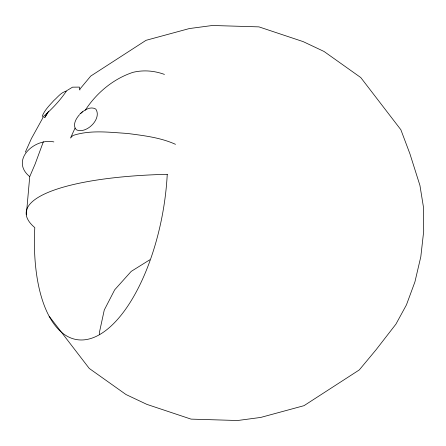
<?xml version="1.0" encoding="UTF-8"?>
<svg xmlns="http://www.w3.org/2000/svg" width="446" height="446" viewBox="0 0 446 446"><rect width="100%" height="100%" fill="white"/><g stroke="black" fill="none" stroke-linecap="round" stroke-linejoin="round"><path stroke-width="0.67" d="M26.331 214.844L29.731 176.627L35.111 164.083L43.357 141.744M42.231 116.155C44.678 110.011 49.59 105.256 53.944 100.428C57.729 97.172 61.236 92.116 66.298 91.279C59.764 100.835 51.613 109.504 42.794 116.997L42.459 116.891M25.316 152.192L31.387 138.628L43.19 117.248M75.039 128.074L70.518 138.043L72.815 135.551C90.304 129.714 109.281 132.323 127.322 133.438C143.601 135.595 160.404 137.48 175.49 144.32M48.608 111.199L44.689 117.638L47.577 113.067M85.253 110.223C96.509 92.924 113.239 78.881 132.953 72.341C143.584 69.793 154.205 70.702 164.446 74.41M79.444 114.734C76.054 118.53 72.174 125.131 76.227 129.725C86.178 134.592 102.234 118.809 95.818 109.097C90.689 105.997 84.539 109.839 80.743 113.423M79.767 89.261L90.739 76.071L146.032 40.318L189.327 28.561L212.413 25.489L258.953 26.877L303.18 41.629L324.03 51.468L360.775 77.559L400.854 129.73L409.907 153.753L419.937 185.441L423.405 206.827L423.7 231.156L420.807 256.768L414.914 281.917L406.434 304.891L395.937 324.125L375.972 349.876L359.286 369.929L303.994 405.682L260.698 417.439L237.618 420.511L191.078 419.123L146.851 404.371L126.001 394.532L89.256 368.441L49.177 316.27M79.817 114.126L82.471 111.717M149.823 259.784L131.213 271.385L114.694 289.805L104.269 310.02L99.458 332.214L99.558 334.277M65.149 91.631L72.547 87.165L79.455 87.098L79.901 90.036M53.866 141.923C34.71 137.624 9.622 160.281 29.731 176.627M167.25 174.314A199.05 47.861 3 0 0 34.799 227.599A140.746 62.853 -79.9 0 0 93.922 337.393A140.746 62.853 -79.9 0 0 167.25 174.314"/></g></svg>
